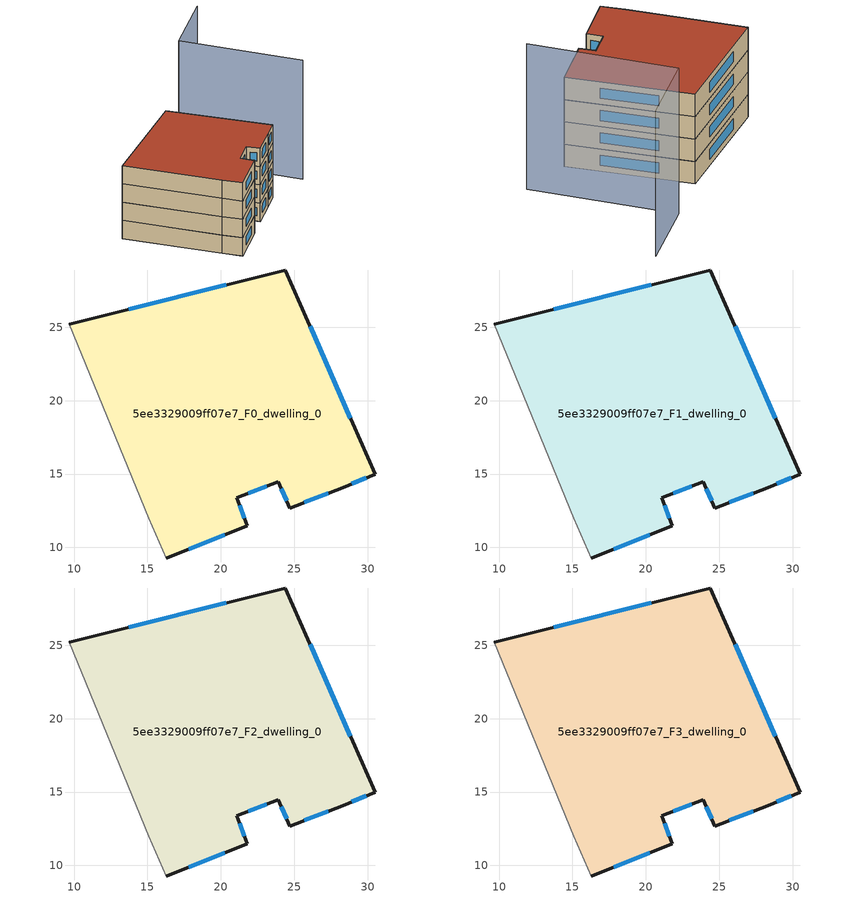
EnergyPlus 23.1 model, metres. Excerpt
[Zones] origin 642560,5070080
5ee3329009ff07e7_F0_dwelling_0
 floor ground (EU_floor_Construction): 28.3,14.08 30.5,14.98 24.4,28.89 9.69,25.2 15.08,11.99 16.29,9.28 21.79,11.48 21.09,13.38 23.89,14.48 24.69,12.68 z0
 wall outside (EU_wall_Construction): 9.69,25.2 24.4,28.89 30.5,14.98 28.3,14.08 24.69,12.68 23.89,14.48 21.09,13.38 21.79,11.48 16.29,9.28 z0:3
 wall adiabatic (EU_wall_Construction): 16.29,9.28 15.08,11.99 9.69,25.2 z0:3
 window (EU_Window_Construction): 24.47,13.18 24.11,13.99 / 23.12,14.18 21.86,13.69 / 21.28,12.86 21.6,12.01 / 20.28,10.88 17.8,9.89 / 13.73,26.21 20.35,27.88 / 26.07,25.07 28.82,18.81 / 29.89,14.74 28.9,14.33 / 27.3,13.7 25.68,13.07 z0.83:2.17
5ee3329009ff07e7_F1_dwelling_0
 floor to 5ee3329009ff07e7_F0_dwelling_0 (EU_floor_Construction): 28.29,14.08 30.5,14.98 24.4,28.89 9.69,25.2 15.08,11.99 16.28,9.28 21.79,11.48 21.09,13.38 23.89,14.48 24.69,12.68 z3
 wall outside (EU_wall_Construction): 9.69,25.2 24.4,28.89 30.5,14.98 28.3,14.08 24.69,12.68 23.89,14.48 21.09,13.38 21.79,11.48 16.29,9.28 z3:6
 wall adiabatic (EU_wall_Construction): 16.29,9.28 15.08,11.99 9.69,25.2 z3:6
 window (EU_Window_Construction): 24.47,13.18 24.11,13.99 / 23.12,14.18 21.86,13.69 / 21.28,12.86 21.6,12.01 / 20.28,10.88 17.8,9.89 / 13.73,26.21 20.35,27.88 / 26.07,25.07 28.82,18.81 / 29.89,14.74 28.9,14.33 / 27.3,13.7 25.68,13.07 z3.83:5.17
5ee3329009ff07e7_F2_dwelling_0
 floor to 5ee3329009ff07e7_F1_dwelling_0 (EU_floor_Construction): 28.29,14.08 30.5,14.98 24.4,28.89 9.69,25.2 15.08,11.99 16.28,9.28 21.79,11.48 21.09,13.38 23.89,14.48 24.69,12.68 z6
 wall outside (EU_wall_Construction): 9.69,25.2 24.4,28.89 30.5,14.98 28.3,14.08 24.69,12.68 23.89,14.48 21.09,13.38 21.79,11.48 16.29,9.28 z6:9
 wall adiabatic (EU_wall_Construction): 16.29,9.28 15.08,11.99 9.69,25.2 z6:9
 window (EU_Window_Construction): 24.47,13.18 24.11,13.99 / 23.12,14.18 21.86,13.69 / 21.28,12.86 21.6,12.01 / 20.28,10.88 17.8,9.89 / 13.73,26.21 20.35,27.88 / 26.07,25.07 28.82,18.81 / 29.89,14.74 28.9,14.33 / 27.3,13.7 25.68,13.07 z6.83:8.17
5ee3329009ff07e7_F3_dwelling_0
 floor to 5ee3329009ff07e7_F2_dwelling_0 (EU_floor_Construction): 28.29,14.08 30.5,14.98 24.4,28.89 9.69,25.2 15.08,11.99 16.28,9.28 21.79,11.48 21.09,13.38 23.89,14.48 24.69,12.68 z9
 wall outside (EU_wall_Construction): 9.69,25.2 24.4,28.89 30.5,14.98 28.3,14.08 24.69,12.68 23.89,14.48 21.09,13.38 21.79,11.48 16.29,9.28 z9:12
 wall adiabatic (EU_wall_Construction): 16.29,9.28 15.08,11.99 9.69,25.2 z9:12
 window (EU_Window_Construction): 24.47,13.18 24.11,13.99 / 23.12,14.18 21.86,13.69 / 21.28,12.86 21.6,12.01 / 20.28,10.88 17.8,9.89 / 13.73,26.21 20.35,27.88 / 26.07,25.07 28.82,18.81 / 29.89,14.74 28.9,14.33 / 27.3,13.7 25.68,13.07 z9.83:11.17
 roof outside (EU_roof_Construction): 24.4,28.89 30.5,14.98 28.3,14.08 24.69,12.68 23.89,14.48 21.09,13.38 21.79,11.48 16.29,9.28 15.08,11.99 9.69,25.2 z12
shading: 36.77,14.52 30.4,31.19 / 30.4,31.19 38.94,34.45 z0:19.5
[Building]
EU S2 Campaign: North Axis=0; Terrain=City; Solar Distribution=FullExterior
[Site:Location]
Lyon-Bron: Latitude=45.75; Longitude=5; Time Zone=1; Elevation=198
[SizingPeriod:WeatherFileDays]
AnnualSizingPeriod: Begin Month=1; Begin Day of Month=1; End Month=12; End Day of Month=31; Day of Week for Start Day=Monday; Use Weather File Daylight Saving Period=No; Use Weather File Rain and Snow Indicators=No
[MATERIAL]
EU_InternalMass_Material: Roughness=MediumRough; Thickness=0.1; Conductivity=1; Density=1800; Specific Heat=900; Thermal Absorptance=0.9; Solar Absorptance=0.7; Visible Absorptance=0.7
[MATERIAL:NOMASS] Roughness=MediumRough; Thermal Absorptance=0.9; Solar Absorptance=0.7; Visible Absorptance=0.7
Name | Thermal Resistance
EU_wall_NoMass | 0.87146
EU_roof_NoMass | 0.842276
EU_floor_NoMass | 0.496999
[WINDOWMATERIAL:SIMPLEGLAZINGSYSTEM]
EU_Window_SimpleGlazing: UFactor=2.2525; Solar Heat Gain Coefficient=0.76; Visible Transmittance=0.76
[CONSTRUCTION]
EU_wall_Construction: EU_wall_NoMass
EU_roof_Construction: EU_roof_NoMass
EU_floor_Construction: EU_floor_NoMass
EU_InternalMass_Construction: EU_InternalMass_Material
EU_Window_Construction: EU_Window_SimpleGlazing
[ZONE] Type=1; Multiplier=1; Ceiling Height=autocalculate; Floor Area=autocalculate; Part of Total Floor Area=Yes
Name | Volume
5ee3329009ff07e7_F0_dwelling_0 | 719.923
5ee3329009ff07e7_F1_dwelling_0; 5ee3329009ff07e7_F2_dwelling_0 | 719.924
5ee3329009ff07e7_F3_dwelling_0 | 2159.77
[INTERNALMASS] Construction=EU_InternalMass_Construction; Surface Area=239.974
Name | Zone or ZoneList
5ee3329009ff07e7_F0_dwelling_0_EU_InternalMass | 5ee3329009ff07e7_F0_dwelling_0
5ee3329009ff07e7_F1_dwelling_0_EU_InternalMass | 5ee3329009ff07e7_F1_dwelling_0
5ee3329009ff07e7_F2_dwelling_0_EU_InternalMass | 5ee3329009ff07e7_F2_dwelling_0
5ee3329009ff07e7_F3_dwelling_0_EU_InternalMass | 5ee3329009ff07e7_F3_dwelling_0
[OTHEREQUIPMENT] Fuel Type=Electricity; Design Level Calculation Method=Watts/Area; Power per Zone Floor Area=1; Fraction Latent=0; Fraction Radiant=0; Fraction Lost=0; Carbon Dioxide Generation Rate=0; EndUse Subcategory=EU_Step8_InternalGains
Name | Zone or ZoneList or Space or SpaceList | Schedule
EU_Step8_InternalGain_5ee3329009ff07e7_F0_dwelling_0_f000 | 5ee3329009ff07e7_F0_dwelling_0 | EU_Step8_GainSchedule_5ee3329009ff07e7_F0_dwelling_0_f000
EU_Step8_InternalGain_5ee3329009ff07e7_F1_dwelling_0_f000 | 5ee3329009ff07e7_F1_dwelling_0 | EU_Step8_GainSchedule_5ee3329009ff07e7_F1_dwelling_0_f000
EU_Step8_InternalGain_5ee3329009ff07e7_F2_dwelling_0_f000 | 5ee3329009ff07e7_F2_dwelling_0 | EU_Step8_GainSchedule_5ee3329009ff07e7_F2_dwelling_0_f000
EU_Step8_InternalGain_5ee3329009ff07e7_F3_dwelling_0_f000 | 5ee3329009ff07e7_F3_dwelling_0 | EU_Step8_GainSchedule_5ee3329009ff07e7_F3_dwelling_0_f000
[ZONEVENTILATION:DESIGNFLOWRATE] Schedule=EU_AlwaysOn; Design Flow Rate Calculation Method=AirChanges/Hour; Air Changes per Hour=0.425; Ventilation Type=Natural; Fan Pressure Rise=0; Fan Total Efficiency=1; Constant Term Coefficient=1; Temperature Term Coefficient=0; Velocity Term Coefficient=0; Velocity Squared Term Coefficient=0; Minimum Indoor Temperature=-100; Maximum Indoor Temperature=100; Delta Temperature=-100; Minimum Outdoor Temperature=-100; Maximum Outdoor Temperature=100; Maximum Wind Speed=40
Name | Zone or ZoneList or Space or SpaceList
EU_ConstantAir_5ee3329009ff07e7_F0_dwelling_0 | 5ee3329009ff07e7_F0_dwelling_0
EU_ConstantAir_5ee3329009ff07e7_F1_dwelling_0 | 5ee3329009ff07e7_F1_dwelling_0
EU_ConstantAir_5ee3329009ff07e7_F2_dwelling_0 | 5ee3329009ff07e7_F2_dwelling_0
EU_ConstantAir_5ee3329009ff07e7_F3_dwelling_0 | 5ee3329009ff07e7_F3_dwelling_0
[HVACTEMPLATE:THERMOSTAT] Constant Heating Setpoint=20; Constant Cooling Setpoint=50
EU_HeatOnly_5ee3329009ff07e7_F0_dwelling_0; EU_HeatOnly_5ee3329009ff07e7_F1_dwelling_0; EU_HeatOnly_5ee3329009ff07e7_F2_dwelling_0; EU_HeatOnly_5ee3329009ff07e7_F3_dwelling_0
[HVACTEMPLATE:ZONE:IDEALLOADSAIRSYSTEM] System Availability Schedule=EU_AlwaysOn; Maximum Heating Supply Air Temperature=50; Minimum Cooling Supply Air Temperature=13; Maximum Heating Supply Air Humidity Ratio=0.0156; Minimum Cooling Supply Air Humidity Ratio=0.0077; Heating Limit=NoLimit; Cooling Limit=NoLimit; Heating Availability Schedule=EU_AlwaysOn; Cooling Availability Schedule=EU_CoolingOff; Dehumidification Control Type=ConstantSensibleHeatRatio; Cooling Sensible Heat Ratio=0.7; Dehumidification Setpoint=60; Humidification Control Type=None; Humidification Setpoint=30; Outdoor Air Method=None; Outdoor Air Flow Rate per Person=0.00944; Outdoor Air Flow Rate per Zone Floor Area=0; Outdoor Air Flow Rate per Zone=0; Demand Controlled Ventilation Type=None; Outdoor Air Economizer Type=NoEconomizer; Heat Recovery Type=None; Sensible Heat Recovery Effectiveness=0.7; Latent Heat Recovery Effectiveness=0.65
Name | Template Thermostat
5ee3329009ff07e7_F0_dwelling_0 | EU_HeatOnly_5ee3329009ff07e7_F0_dwelling_0
5ee3329009ff07e7_F1_dwelling_0 | EU_HeatOnly_5ee3329009ff07e7_F1_dwelling_0
5ee3329009ff07e7_F2_dwelling_0 | EU_HeatOnly_5ee3329009ff07e7_F2_dwelling_0
5ee3329009ff07e7_F3_dwelling_0 | EU_HeatOnly_5ee3329009ff07e7_F3_dwelling_0
[SIZING:ZONE] Zone Cooling Design Supply Air Temperature Input Method=SupplyAirTemperature; Zone Cooling Design Supply Air Temperature=13; Zone Heating Design Supply Air Temperature Input Method=SupplyAirTemperature; Zone Heating Design Supply Air Temperature=50; Zone Cooling Design Supply Air Humidity Ratio=0.008; Zone Heating Design Supply Air Humidity Ratio=0.008; Cooling Design Air Flow Method=DesignDay; Cooling Design Air Flow Rate=0; Cooling Minimum Air Flow per Zone Floor Area=0.000762; Cooling Minimum Air Flow=0; Cooling Minimum Air Flow Fraction=0.2; Heating Design Air Flow Method=DesignDay; Heating Design Air Flow Rate=0; Heating Maximum Air Flow per Zone Floor Area=0.002032; Heating Maximum Air Flow=0.141576; Heating Maximum Air Flow Fraction=0.3; Account for Dedicated Outdoor Air System=No; Dedicated Outdoor Air System Control Strategy=NeutralSupplyAir; Dedicated Outdoor Air Low Setpoint Temperature for Design=autosize; Dedicated Outdoor Air High Setpoint Temperature for Design=autosize; Zone Load Sizing Method=Sensible Load Only No Latent Load; Zone Latent Cooling Design Supply Air Humidity Ratio Input Method=HumidityRatioDifference; Zone Cooling Design Supply Air Humidity Ratio Difference=0.005; Zone Latent Heating Design Supply Air Humidity Ratio Input Method=HumidityRatioDifference; Zone Humidification Design Supply Air Humidity Ratio Difference=0.005
5ee3329009ff07e7_F0_dwelling_0; 5ee3329009ff07e7_F1_dwelling_0; 5ee3329009ff07e7_F2_dwelling_0; 5ee3329009ff07e7_F3_dwelling_0
[SCHEDULE:CONSTANT]
Name | Hourly Value
EU_AlwaysOn | 1
EU_CoolingOff | 0
[SCHEDULE:FILE] Column Number=1; Rows to Skip at Top=0; Number of Hours of Data=8760; Column Separator=Comma; Interpolate to Timestep=No; Minutes per Item=60; Adjust Schedule for Daylight Savings=Yes
Name | File
EU_Step8_GainSchedule_5ee3329009ff07e7_F0_dwelling_0_f000 | ../../schedules/5ee3329009ff07e7/5ee3329009ff07e7_F0_dwelling_0_f000_gain.csv
EU_Step8_GainSchedule_5ee3329009ff07e7_F1_dwelling_0_f000 | ../../schedules/5ee3329009ff07e7/5ee3329009ff07e7_F1_dwelling_0_f000_gain.csv
EU_Step8_GainSchedule_5ee3329009ff07e7_F2_dwelling_0_f000 | ../../schedules/5ee3329009ff07e7/5ee3329009ff07e7_F2_dwelling_0_f000_gain.csv
EU_Step8_GainSchedule_5ee3329009ff07e7_F3_dwelling_0_f000 | ../../schedules/5ee3329009ff07e7/5ee3329009ff07e7_F3_dwelling_0_f000_gain.csv
